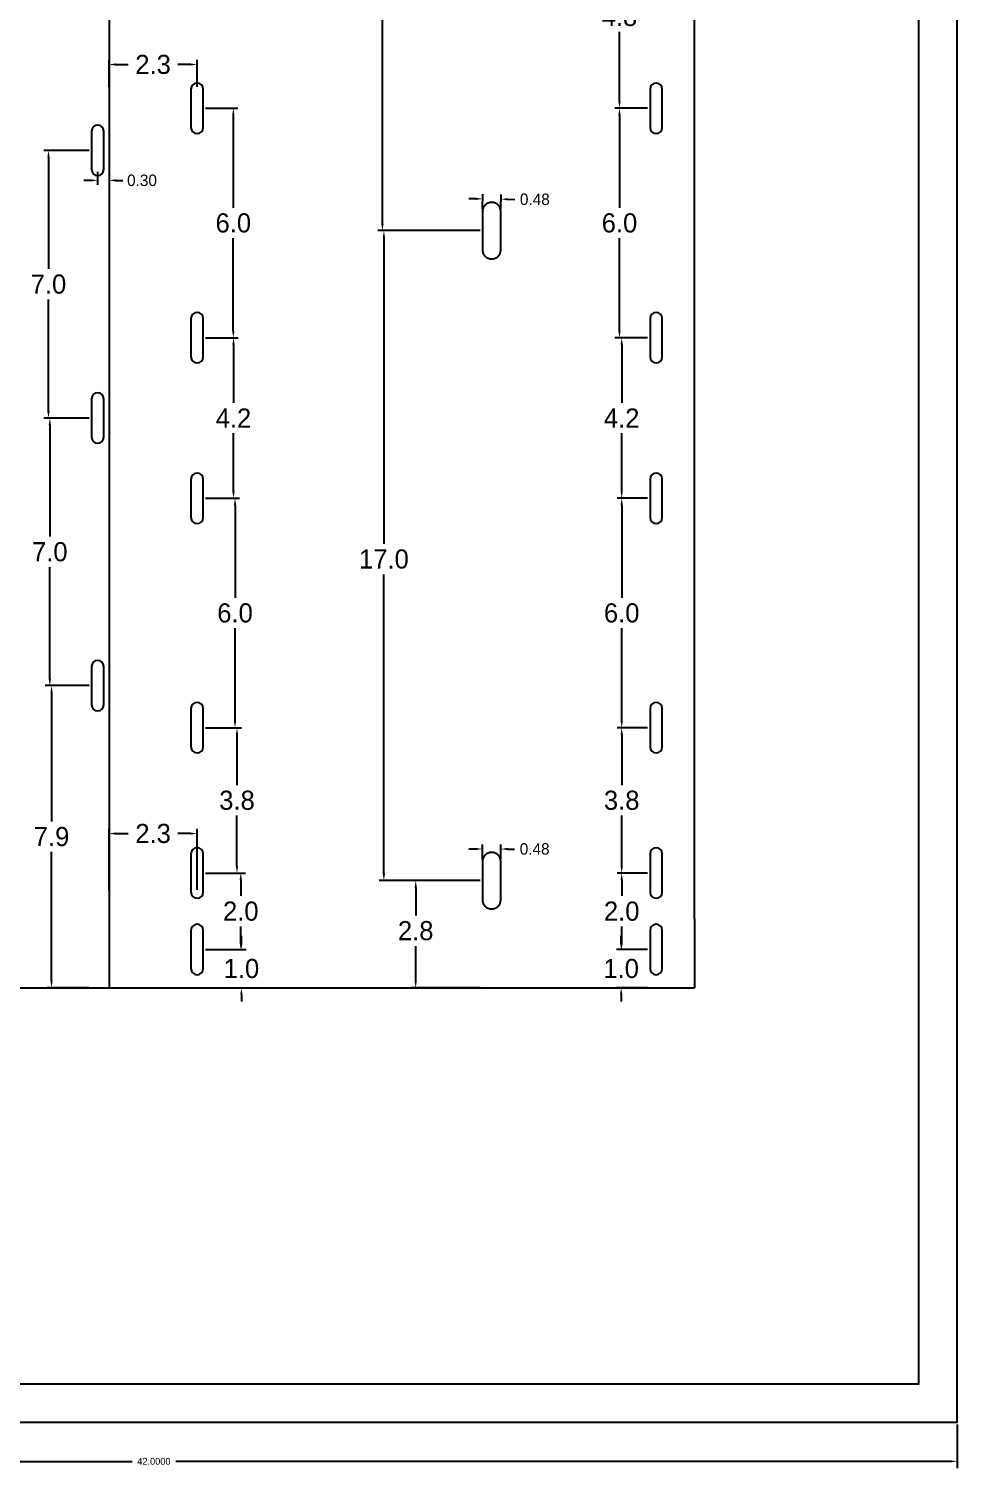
# Model space of a CAD drawing. Header units: millimetres. Extents: x -73 to 120, y 17 to 125.
# Drawn here: x 42.48 to 66.75, y 32.68 to 70.32 of the extents above; entities that cross this region are included whole.
import ezdxf
from ezdxf.lldxf.tags import DXFTag

# ---------------------------------------------------------------- set-up
doc = ezdxf.new("R2010")
doc.units = ezdxf.units.MM
doc.header["$MEASUREMENT"] = 0
tags = doc.linetypes.add('New Line1', pattern=[1.3, 1, -0.3]).pattern_tags.tags
tags[6:7] = [DXFTag(74, 4), DXFTag(75, 0), DXFTag(340, '0'), DXFTag(46, 1.0), DXFTag(50, 0.0), DXFTag(44, 0.0), DXFTag(45, 0.0)]
tags[4:5] = [DXFTag(74, 4), DXFTag(75, 0), DXFTag(340, '0'), DXFTag(46, 1.0), DXFTag(50, 0.0), DXFTag(44, 0.0), DXFTag(45, 0.0)]
doc.dimstyles.get("Standard").update_dxf_attribs({"dimtxt": 0.18, "dimasz": 0.18, "dimexe": 0.18, "dimexo": 0.0625, "dimgap": 0.09, "dimtad": 0, "dimtih": 1, "dimtoh": 1, "dimdec": 4, "dimzin": 0, "dimdsep": 46, "dimtxsty": 'Standard', "dimcen": 0.09, "dimadec": 0, "dimazin": 0, "dimtfac": 1, "dimtdec": 4, "dimtofl": 0, "dimtmove": 0, "dimatfit": 3, "dimfxl": 1, "dimtolj": 1, "dimtzin": 0, "dimarcsym": 0})

# ---------------------------------------------------------------- blocks, each defined once
blk = doc.blocks.new('*D37')
at = {"color": 0, "lineweight": -2, "transparency": 16777216}
for p, q in [((24.752, 33.824), (24.752, 32.678)), ((66.752, 33.824), (66.752, 32.678)), ((24.932, 32.858), (45.182, 32.858)), ((66.572, 32.858), (46.322, 32.858))]:
    blk.add_line(p, q, dxfattribs=at)
at = {"color": 0, "transparency": 16777216}
for points in [[(24.932, 32.888), (24.932, 32.828), (24.752, 32.858)], [(66.572, 32.888), (66.572, 32.828), (66.752, 32.858)]]:
    blk.add_solid(points, dxfattribs=at)
at = {"layer": 'Defpoints', "color": 0, "transparency": 16777216}
for p in [(24.752, 33.886), (66.752, 33.886), (66.752, 32.858)]:
    blk.add_point(p, dxfattribs=at)
at = {"color": 0, "transparency": 16777216, "insert": (45.752, 32.858), "char_height": 0.18, "attachment_point": 5}
blk.add_mtext('\\A1;42.0000', dxfattribs=at)
blk = doc.blocks.new('*D118')
at = {"color": 0, "linetype": 'New Line1', "lineweight": -2, "transparency": 16777216}
for p, q in [((58.659, 73.045), (57.803, 73.045)), ((57.923, 72.865), (57.923, 71.045)), ((57.923, 68.425), (57.923, 70.245)), ((58.659, 68.245), (57.803, 68.245))]:
    blk.add_line(p, q, dxfattribs=at)
at = {"color": 0, "linetype": 'New Line1', "transparency": 16777216}
for points in [[(57.893, 72.865), (57.953, 72.865), (57.923, 73.045)], [(57.893, 68.425), (57.953, 68.425), (57.923, 68.245)]]:
    blk.add_solid(points, dxfattribs=at)
at = {"layer": 'Defpoints', "color": 0, "linetype": 'New Line1', "transparency": 16777216}
for p in [(57.923, 73.045), (58.721, 73.045), (58.721, 68.245)]:
    blk.add_point(p, dxfattribs=at)
at = {"color": 0, "linetype": 'New Line1', "transparency": 16777216, "insert": (57.923, 70.645), "char_height": 0.5, "attachment_point": 5}
blk.add_mtext('\\A1;4.8', dxfattribs=at)
blk = doc.blocks.new('*D119')
at = {"color": 0, "linetype": 'New Line1', "lineweight": -2, "transparency": 16777216}
for p, q in [((58.659, 68.245), (57.803, 68.245)), ((57.923, 68.065), (57.923, 65.645)), ((57.923, 62.425), (57.923, 64.845)), ((58.659, 62.245), (57.803, 62.245))]:
    blk.add_line(p, q, dxfattribs=at)
at = {"color": 0, "linetype": 'New Line1', "transparency": 16777216}
for points in [[(57.893, 68.065), (57.953, 68.065), (57.923, 68.245)], [(57.893, 62.425), (57.953, 62.425), (57.923, 62.245)]]:
    blk.add_solid(points, dxfattribs=at)
at = {"layer": 'Defpoints', "color": 0, "linetype": 'New Line1', "transparency": 16777216}
for p in [(57.923, 68.245), (58.721, 68.245), (58.721, 62.245)]:
    blk.add_point(p, dxfattribs=at)
at = {"color": 0, "linetype": 'New Line1', "transparency": 16777216, "insert": (57.923, 65.245), "char_height": 0.5, "attachment_point": 5}
blk.add_mtext('\\A1;6.0', dxfattribs=at)
blk = doc.blocks.new('*D120')
at = {"color": 0, "linetype": 'New Line1', "lineweight": -2, "transparency": 16777216}
for p, q in [((58.659, 62.245), (57.861, 62.245)), ((57.981, 62.065), (57.981, 60.545)), ((57.981, 58.225), (57.981, 59.745)), ((58.659, 58.045), (57.861, 58.045))]:
    blk.add_line(p, q, dxfattribs=at)
at = {"color": 0, "linetype": 'New Line1', "transparency": 16777216}
for points in [[(57.951, 62.065), (58.011, 62.065), (57.981, 62.245)], [(57.951, 58.225), (58.011, 58.225), (57.981, 58.045)]]:
    blk.add_solid(points, dxfattribs=at)
at = {"layer": 'Defpoints', "color": 0, "linetype": 'New Line1', "transparency": 16777216}
for p in [(57.981, 62.245), (58.721, 62.245), (58.721, 58.045)]:
    blk.add_point(p, dxfattribs=at)
at = {"color": 0, "linetype": 'New Line1', "transparency": 16777216, "insert": (57.981, 60.145), "char_height": 0.5, "attachment_point": 5}
blk.add_mtext('\\A1;4.2', dxfattribs=at)
blk = doc.blocks.new('*D121')
at = {"color": 0, "linetype": 'New Line1', "lineweight": -2, "transparency": 16777216}
for p, q in [((58.659, 58.045), (57.861, 58.045)), ((57.981, 57.865), (57.981, 55.445)), ((57.981, 52.225), (57.981, 54.645)), ((58.659, 52.045), (57.861, 52.045))]:
    blk.add_line(p, q, dxfattribs=at)
at = {"color": 0, "linetype": 'New Line1', "transparency": 16777216}
for points in [[(57.951, 57.865), (58.011, 57.865), (57.981, 58.045)], [(57.951, 52.225), (58.011, 52.225), (57.981, 52.045)]]:
    blk.add_solid(points, dxfattribs=at)
at = {"layer": 'Defpoints', "color": 0, "linetype": 'New Line1', "transparency": 16777216}
for p in [(57.981, 58.045), (58.721, 58.045), (58.721, 52.045)]:
    blk.add_point(p, dxfattribs=at)
at = {"color": 0, "linetype": 'New Line1', "transparency": 16777216, "insert": (57.981, 55.045), "char_height": 0.5, "attachment_point": 5}
blk.add_mtext('\\A1;6.0', dxfattribs=at)
blk = doc.blocks.new('*D122')
at = {"color": 0, "linetype": 'New Line1', "lineweight": -2, "transparency": 16777216}
for p, q in [((58.659, 52.045), (57.861, 52.045)), ((57.981, 51.865), (57.981, 50.545)), ((57.981, 48.425), (57.981, 49.745)), ((58.659, 48.245), (57.861, 48.245))]:
    blk.add_line(p, q, dxfattribs=at)
at = {"color": 0, "linetype": 'New Line1', "transparency": 16777216}
for points in [[(57.951, 51.865), (58.011, 51.865), (57.981, 52.045)], [(57.951, 48.425), (58.011, 48.425), (57.981, 48.245)]]:
    blk.add_solid(points, dxfattribs=at)
at = {"layer": 'Defpoints', "color": 0, "linetype": 'New Line1', "transparency": 16777216}
for p in [(57.981, 52.045), (58.721, 52.045), (58.721, 48.245)]:
    blk.add_point(p, dxfattribs=at)
at = {"color": 0, "linetype": 'New Line1', "transparency": 16777216, "insert": (57.981, 50.145), "char_height": 0.5, "attachment_point": 5}
blk.add_mtext('\\A1;3.8', dxfattribs=at)
blk = doc.blocks.new('*D123')
at = {"color": 0, "linetype": 'New Line1', "lineweight": -2, "transparency": 16777216}
for p, q in [((58.659, 48.245), (57.861, 48.245)), ((57.981, 48.065), (57.981, 47.645)), ((57.981, 46.425), (57.981, 46.845)), ((58.659, 46.245), (57.861, 46.245))]:
    blk.add_line(p, q, dxfattribs=at)
at = {"color": 0, "linetype": 'New Line1', "transparency": 16777216}
for points in [[(57.951, 48.065), (58.011, 48.065), (57.981, 48.245)], [(57.951, 46.425), (58.011, 46.425), (57.981, 46.245)]]:
    blk.add_solid(points, dxfattribs=at)
at = {"layer": 'Defpoints', "color": 0, "linetype": 'New Line1', "transparency": 16777216}
for p in [(57.981, 48.245), (58.721, 48.245), (58.721, 46.245)]:
    blk.add_point(p, dxfattribs=at)
at = {"color": 0, "linetype": 'New Line1', "transparency": 16777216, "insert": (57.981, 47.245), "char_height": 0.5, "attachment_point": 5}
blk.add_mtext('\\A1;2.0', dxfattribs=at)
blk = doc.blocks.new('*D124')
at = {"color": 0, "linetype": 'New Line1', "lineweight": -2, "transparency": 16777216}
for p, q in [((57.967, 46.425), (57.967, 46.605)), ((58.659, 46.245), (57.847, 46.245)), ((58.659, 45.245), (57.847, 45.245)), ((57.967, 45.065), (57.967, 44.885))]:
    blk.add_line(p, q, dxfattribs=at)
at = {"color": 0, "linetype": 'New Line1', "transparency": 16777216}
for points in [[(57.937, 46.425), (57.997, 46.425), (57.967, 46.245)], [(57.937, 45.065), (57.997, 45.065), (57.967, 45.245)]]:
    blk.add_solid(points, dxfattribs=at)
at = {"layer": 'Defpoints', "color": 0, "linetype": 'New Line1', "transparency": 16777216}
for p in [(58.721, 46.245), (57.967, 45.245), (58.721, 45.245)]:
    blk.add_point(p, dxfattribs=at)
at = {"color": 0, "linetype": 'New Line1', "transparency": 16777216, "insert": (57.967, 45.745), "char_height": 0.5, "attachment_point": 5}
blk.add_mtext('\\A1;1.0', dxfattribs=at)
blk = doc.blocks.new('*D126')
at = {"color": 0, "linetype": 'New Line1', "lineweight": -2, "transparency": 16777216}
for p, q in [((47.104, 48.245), (48.143, 48.245)), ((48.023, 48.065), (48.023, 47.645)), ((48.023, 46.425), (48.023, 46.845)), ((47.104, 46.245), (48.143, 46.245))]:
    blk.add_line(p, q, dxfattribs=at)
at = {"color": 0, "linetype": 'New Line1', "transparency": 16777216}
for points in [[(47.993, 48.065), (48.053, 48.065), (48.023, 48.245)], [(47.993, 46.425), (48.053, 46.425), (48.023, 46.245)]]:
    blk.add_solid(points, dxfattribs=at)
at = {"layer": 'Defpoints', "color": 0, "linetype": 'New Line1', "transparency": 16777216}
for p in [(47.041, 48.245), (48.023, 48.245), (47.041, 46.245)]:
    blk.add_point(p, dxfattribs=at)
at = {"color": 0, "linetype": 'New Line1', "transparency": 16777216, "insert": (48.023, 47.245), "char_height": 0.5, "attachment_point": 5}
blk.add_mtext('\\A1;2.0', dxfattribs=at)
blk = doc.blocks.new('*D127')
at = {"color": 0, "linetype": 'New Line1', "lineweight": -2, "transparency": 16777216}
for p, q in [((47.104, 52.045), (48.044, 52.045)), ((47.924, 51.865), (47.924, 50.545)), ((47.924, 48.425), (47.924, 49.745)), ((47.695, 48.245), (48.044, 48.245))]:
    blk.add_line(p, q, dxfattribs=at)
at = {"color": 0, "linetype": 'New Line1', "transparency": 16777216}
for points in [[(47.894, 51.865), (47.954, 51.865), (47.924, 52.045)], [(47.894, 48.425), (47.954, 48.425), (47.924, 48.245)]]:
    blk.add_solid(points, dxfattribs=at)
at = {"layer": 'Defpoints', "color": 0, "linetype": 'New Line1', "transparency": 16777216}
for p in [(47.041, 52.045), (47.924, 52.045), (47.633, 48.245)]:
    blk.add_point(p, dxfattribs=at)
at = {"color": 0, "linetype": 'New Line1', "transparency": 16777216, "insert": (47.924, 50.145), "char_height": 0.5, "attachment_point": 5}
blk.add_mtext('\\A1;3.8', dxfattribs=at)
blk = doc.blocks.new('*D128')
at = {"color": 0, "linetype": 'New Line1', "lineweight": -2, "transparency": 16777216}
for p, q in [((47.104, 58.045), (47.993, 58.045)), ((47.873, 57.865), (47.873, 55.445)), ((47.873, 52.225), (47.873, 54.645)), ((47.104, 52.045), (47.993, 52.045))]:
    blk.add_line(p, q, dxfattribs=at)
at = {"color": 0, "linetype": 'New Line1', "transparency": 16777216}
for points in [[(47.843, 57.865), (47.903, 57.865), (47.873, 58.045)], [(47.843, 52.225), (47.903, 52.225), (47.873, 52.045)]]:
    blk.add_solid(points, dxfattribs=at)
at = {"layer": 'Defpoints', "color": 0, "linetype": 'New Line1', "transparency": 16777216}
for p in [(47.041, 58.045), (47.873, 58.045), (47.041, 52.045)]:
    blk.add_point(p, dxfattribs=at)
at = {"color": 0, "linetype": 'New Line1', "transparency": 16777216, "insert": (47.873, 55.045), "char_height": 0.5, "attachment_point": 5}
blk.add_mtext('\\A1;6.0', dxfattribs=at)
blk = doc.blocks.new('*D129')
at = {"color": 0, "linetype": 'New Line1', "lineweight": -2, "transparency": 16777216}
for p, q in [((47.104, 62.245), (47.953, 62.245)), ((47.833, 62.065), (47.833, 60.545)), ((47.833, 58.225), (47.833, 59.745)), ((47.104, 58.045), (47.953, 58.045))]:
    blk.add_line(p, q, dxfattribs=at)
at = {"color": 0, "linetype": 'New Line1', "transparency": 16777216}
for points in [[(47.803, 62.065), (47.863, 62.065), (47.833, 62.245)], [(47.803, 58.225), (47.863, 58.225), (47.833, 58.045)]]:
    blk.add_solid(points, dxfattribs=at)
at = {"layer": 'Defpoints', "color": 0, "linetype": 'New Line1', "transparency": 16777216}
for p in [(47.041, 62.245), (47.833, 62.245), (47.041, 58.045)]:
    blk.add_point(p, dxfattribs=at)
at = {"color": 0, "linetype": 'New Line1', "transparency": 16777216, "insert": (47.833, 60.145), "char_height": 0.5, "attachment_point": 5}
blk.add_mtext('\\A1;4.2', dxfattribs=at)
blk = doc.blocks.new('*D130')
at = {"color": 0, "linetype": 'New Line1', "lineweight": -2, "transparency": 16777216}
for p, q in [((47.104, 68.245), (47.948, 68.245)), ((47.828, 68.065), (47.828, 65.645)), ((47.828, 62.425), (47.828, 64.845)), ((47.104, 62.245), (47.948, 62.245))]:
    blk.add_line(p, q, dxfattribs=at)
at = {"color": 0, "linetype": 'New Line1', "transparency": 16777216}
for points in [[(47.798, 68.065), (47.858, 68.065), (47.828, 68.245)], [(47.798, 62.425), (47.858, 62.425), (47.828, 62.245)]]:
    blk.add_solid(points, dxfattribs=at)
at = {"layer": 'Defpoints', "color": 0, "linetype": 'New Line1', "transparency": 16777216}
for p in [(47.041, 68.245), (47.828, 68.245), (47.041, 62.245)]:
    blk.add_point(p, dxfattribs=at)
at = {"color": 0, "linetype": 'New Line1', "transparency": 16777216, "insert": (47.828, 65.245), "char_height": 0.5, "attachment_point": 5}
blk.add_mtext('\\A1;6.0', dxfattribs=at)
blk = doc.blocks.new('*D131')
at = {"color": 0, "linetype": 'New Line1', "lineweight": -2, "transparency": 16777216}
for p, q in [((54.279, 48.045), (52.476, 48.045)), ((52.596, 47.865), (52.596, 47.135)), ((52.596, 45.425), (52.596, 46.335)), ((54.279, 45.245), (52.476, 45.245))]:
    blk.add_line(p, q, dxfattribs=at)
at = {"color": 0, "linetype": 'New Line1', "transparency": 16777216}
for points in [[(52.566, 47.865), (52.626, 47.865), (52.596, 48.045)], [(52.566, 45.425), (52.626, 45.425), (52.596, 45.245)]]:
    blk.add_solid(points, dxfattribs=at)
at = {"layer": 'Defpoints', "color": 0, "linetype": 'New Line1', "transparency": 16777216}
for p in [(54.341, 48.045), (52.596, 45.245), (54.341, 45.245)]:
    blk.add_point(p, dxfattribs=at)
at = {"color": 0, "linetype": 'New Line1', "transparency": 16777216, "insert": (52.596, 46.735), "char_height": 0.5, "attachment_point": 5}
blk.add_mtext('\\A1;2.8', dxfattribs=at)
blk = doc.blocks.new('*D132')
at = {"color": 0, "linetype": 'New Line1', "lineweight": -2, "transparency": 16777216}
for p, q in [((54.279, 65.045), (51.645, 65.045)), ((51.765, 64.865), (51.765, 56.855)), ((51.765, 48.225), (51.765, 56.055)), ((54.279, 48.045), (51.645, 48.045))]:
    blk.add_line(p, q, dxfattribs=at)
at = {"color": 0, "linetype": 'New Line1', "transparency": 16777216}
for points in [[(51.735, 64.865), (51.795, 64.865), (51.765, 65.045)], [(51.735, 48.225), (51.795, 48.225), (51.765, 48.045)]]:
    blk.add_solid(points, dxfattribs=at)
at = {"layer": 'Defpoints', "color": 0, "linetype": 'New Line1', "transparency": 16777216}
for p in [(51.765, 65.045), (54.341, 65.045), (54.341, 48.045)]:
    blk.add_point(p, dxfattribs=at)
at = {"color": 0, "linetype": 'New Line1', "transparency": 16777216, "insert": (51.765, 56.455), "char_height": 0.5, "attachment_point": 5}
blk.add_mtext('\\A1;17.0', dxfattribs=at)
blk = doc.blocks.new('*D133')
at = {"color": 0, "linetype": 'New Line1', "lineweight": -2, "transparency": 16777216}
for p, q in [((54.279, 82.045), (51.607, 82.045)), ((51.727, 81.865), (51.727, 73.945)), ((51.727, 65.225), (51.727, 73.145)), ((54.279, 65.045), (51.607, 65.045))]:
    blk.add_line(p, q, dxfattribs=at)
at = {"color": 0, "linetype": 'New Line1', "transparency": 16777216}
for points in [[(51.697, 81.865), (51.757, 81.865), (51.727, 82.045)], [(51.697, 65.225), (51.757, 65.225), (51.727, 65.045)]]:
    blk.add_solid(points, dxfattribs=at)
at = {"layer": 'Defpoints', "color": 0, "linetype": 'New Line1', "transparency": 16777216}
for p in [(51.727, 82.045), (54.341, 82.045), (54.341, 65.045)]:
    blk.add_point(p, dxfattribs=at)
at = {"color": 0, "linetype": 'New Line1', "transparency": 16777216, "insert": (51.727, 73.545), "char_height": 0.5, "attachment_point": 5}
blk.add_mtext('\\A1;17.0', dxfattribs=at)
blk = doc.blocks.new('*D134')
at = {"color": 0, "linetype": 'New Line1', "lineweight": -2, "transparency": 16777216}
for p, q in [((44.101, 66.36), (43.921, 66.36)), ((44.281, 66.582), (44.281, 66.24)), ((44.581, 66.582), (44.581, 66.24)), ((44.761, 66.36), (44.941, 66.36))]:
    blk.add_line(p, q, dxfattribs=at)
at = {"color": 0, "linetype": 'New Line1', "transparency": 16777216}
for points in [[(44.101, 66.39), (44.101, 66.33), (44.281, 66.36)], [(44.761, 66.39), (44.761, 66.33), (44.581, 66.36)]]:
    blk.add_solid(points, dxfattribs=at)
at = {"layer": 'Defpoints', "color": 0, "linetype": 'New Line1', "transparency": 16777216}
for p in [(44.281, 66.645), (44.581, 66.645), (44.581, 66.36)]:
    blk.add_point(p, dxfattribs=at)
at = {"color": 0, "linetype": 'New Line1', "transparency": 16777216, "insert": (45.441, 66.36), "char_height": 0.3, "attachment_point": 5}
blk.add_mtext('\\A1;0.30', dxfattribs=at)
blk = doc.blocks.new('*D138')
at = {"color": 0, "linetype": 'New Line1', "lineweight": -2, "transparency": 16777216}
for p, q in [((48.04, 46.425), (48.04, 46.605)), ((47.104, 46.245), (48.16, 46.245)), ((47.104, 45.245), (48.16, 45.245)), ((48.04, 45.065), (48.04, 44.885))]:
    blk.add_line(p, q, dxfattribs=at)
at = {"color": 0, "linetype": 'New Line1', "transparency": 16777216}
for points in [[(48.01, 46.425), (48.07, 46.425), (48.04, 46.245)], [(48.01, 45.065), (48.07, 45.065), (48.04, 45.245)]]:
    blk.add_solid(points, dxfattribs=at)
at = {"layer": 'Defpoints', "color": 0, "linetype": 'New Line1', "transparency": 16777216}
for p in [(47.041, 46.245), (47.041, 45.245), (48.04, 45.245)]:
    blk.add_point(p, dxfattribs=at)
at = {"color": 0, "linetype": 'New Line1', "transparency": 16777216, "insert": (48.04, 45.745), "char_height": 0.5, "attachment_point": 5}
blk.add_mtext('\\A1;1.0', dxfattribs=at)
blk = doc.blocks.new('*D140')
at = {"color": 0, "linetype": 'New Line1', "lineweight": -2, "transparency": 16777216}
for p, q in [((44.581, 47.807), (44.581, 49.397)), ((46.881, 47.807), (46.881, 49.397)), ((44.761, 49.277), (45.081, 49.277)), ((46.701, 49.277), (46.381, 49.277))]:
    blk.add_line(p, q, dxfattribs=at)
at = {"color": 0, "linetype": 'New Line1', "transparency": 16777216}
for points in [[(44.761, 49.307), (44.761, 49.247), (44.581, 49.277)], [(46.701, 49.307), (46.701, 49.247), (46.881, 49.277)]]:
    blk.add_solid(points, dxfattribs=at)
at = {"layer": 'Defpoints', "color": 0, "linetype": 'New Line1', "transparency": 16777216}
for p in [(44.581, 49.277), (44.581, 47.745), (46.881, 47.745)]:
    blk.add_point(p, dxfattribs=at)
at = {"color": 0, "linetype": 'New Line1', "transparency": 16777216, "insert": (45.731, 49.277), "char_height": 0.5, "attachment_point": 5}
blk.add_mtext('\\A1;2.3', dxfattribs=at)
blk = doc.blocks.new('*D141')
at = {"color": 0, "linetype": 'New Line1', "lineweight": -2, "transparency": 16777216}
for p, q in [((44.581, 68.807), (44.581, 69.511)), ((44.761, 69.391), (45.081, 69.391)), ((46.701, 69.391), (46.381, 69.391)), ((46.881, 68.807), (46.881, 69.511))]:
    blk.add_line(p, q, dxfattribs=at)
at = {"color": 0, "linetype": 'New Line1', "transparency": 16777216}
for points in [[(44.761, 69.421), (44.761, 69.361), (44.581, 69.391)], [(46.701, 69.421), (46.701, 69.361), (46.881, 69.391)]]:
    blk.add_solid(points, dxfattribs=at)
at = {"layer": 'Defpoints', "color": 0, "linetype": 'New Line1', "transparency": 16777216}
for p in [(44.581, 69.391), (44.581, 68.745), (46.881, 68.745)]:
    blk.add_point(p, dxfattribs=at)
at = {"color": 0, "linetype": 'New Line1', "transparency": 16777216, "insert": (45.731, 69.391), "char_height": 0.5, "attachment_point": 5}
blk.add_mtext('\\A1;2.3', dxfattribs=at)
blk = doc.blocks.new('*D142')
at = {"color": 0, "linetype": 'New Line1', "lineweight": -2, "transparency": 16777216}
for p, q in [((44.059, 53.145), (42.957, 53.145)), ((43.077, 52.965), (43.077, 49.595)), ((43.077, 45.425), (43.077, 48.795)), ((44.059, 45.245), (42.957, 45.245))]:
    blk.add_line(p, q, dxfattribs=at)
at = {"color": 0, "linetype": 'New Line1', "transparency": 16777216}
for points in [[(43.047, 52.965), (43.107, 52.965), (43.077, 53.145)], [(43.047, 45.425), (43.107, 45.425), (43.077, 45.245)]]:
    blk.add_solid(points, dxfattribs=at)
at = {"layer": 'Defpoints', "color": 0, "linetype": 'New Line1', "transparency": 16777216}
for p in [(44.121, 53.145), (43.077, 45.245), (44.121, 45.245)]:
    blk.add_point(p, dxfattribs=at)
at = {"color": 0, "linetype": 'New Line1', "transparency": 16777216, "insert": (43.077, 49.195), "char_height": 0.5, "attachment_point": 5}
blk.add_mtext('\\A1;7.9', dxfattribs=at)
blk = doc.blocks.new('*D143')
at = {"color": 0, "linetype": 'New Line1', "lineweight": -2, "transparency": 16777216}
for p, q in [((44.059, 60.145), (42.911, 60.145)), ((43.031, 59.965), (43.031, 57.045)), ((43.031, 53.325), (43.031, 56.245)), ((44.059, 53.145), (42.911, 53.145))]:
    blk.add_line(p, q, dxfattribs=at)
at = {"color": 0, "linetype": 'New Line1', "transparency": 16777216}
for points in [[(43.001, 59.965), (43.061, 59.965), (43.031, 60.145)], [(43.001, 53.325), (43.061, 53.325), (43.031, 53.145)]]:
    blk.add_solid(points, dxfattribs=at)
at = {"layer": 'Defpoints', "color": 0, "linetype": 'New Line1', "transparency": 16777216}
for p in [(43.031, 60.145), (44.121, 60.145), (44.121, 53.145)]:
    blk.add_point(p, dxfattribs=at)
at = {"color": 0, "linetype": 'New Line1', "transparency": 16777216, "insert": (43.031, 56.645), "char_height": 0.5, "attachment_point": 5}
blk.add_mtext('\\A1;7.0', dxfattribs=at)
blk = doc.blocks.new('*D144')
at = {"color": 0, "linetype": 'New Line1', "lineweight": -2, "transparency": 16777216}
for p, q in [((44.059, 67.145), (42.876, 67.145)), ((42.996, 66.965), (42.996, 64.045)), ((42.996, 60.325), (42.996, 63.245)), ((44.059, 60.145), (42.876, 60.145))]:
    blk.add_line(p, q, dxfattribs=at)
at = {"color": 0, "linetype": 'New Line1', "transparency": 16777216}
for points in [[(42.966, 66.965), (43.026, 66.965), (42.996, 67.145)], [(42.966, 60.325), (43.026, 60.325), (42.996, 60.145)]]:
    blk.add_solid(points, dxfattribs=at)
at = {"layer": 'Defpoints', "color": 0, "linetype": 'New Line1', "transparency": 16777216}
for p in [(42.996, 67.145), (44.121, 67.145), (44.121, 60.145)]:
    blk.add_point(p, dxfattribs=at)
at = {"color": 0, "linetype": 'New Line1', "transparency": 16777216, "insert": (42.996, 63.645), "char_height": 0.5, "attachment_point": 5}
blk.add_mtext('\\A1;7.0', dxfattribs=at)
blk = doc.blocks.new('*D152')
at = {"color": 0, "linetype": 'New Line1', "lineweight": -2, "transparency": 16777216}
for p, q in [((54.342, 65.614), (54.348, 65.996)), ((54.822, 65.607), (54.828, 65.989)), ((54.166, 65.878), (53.986, 65.881)), ((55.006, 65.866), (55.186, 65.864))]:
    blk.add_line(p, q, dxfattribs=at)
at = {"color": 0, "linetype": 'New Line1', "transparency": 16777216}
for points in [[(54.167, 65.908), (54.166, 65.848), (54.346, 65.876)], [(55.006, 65.896), (55.006, 65.836), (54.826, 65.869)]]:
    blk.add_solid(points, dxfattribs=at)
at = {"layer": 'Defpoints', "color": 0, "linetype": 'New Line1', "transparency": 16777216}
for p in [(54.342, 65.552), (54.821, 65.545), (54.826, 65.869)]:
    blk.add_point(p, dxfattribs=at)
at = {"color": 0, "linetype": 'New Line1', "transparency": 16777216, "insert": (55.711, 65.864), "char_height": 0.3, "attachment_point": 5}
blk.add_mtext('\\A1;0.48', dxfattribs=at)
blk = doc.blocks.new('*D154')
at = {"color": 0, "linetype": 'New Line1', "lineweight": -2, "transparency": 16777216}
for p, q in [((54.341, 48.607), (54.341, 48.993)), ((54.821, 48.607), (54.821, 48.993)), ((54.161, 48.873), (53.981, 48.873)), ((55.001, 48.873), (55.181, 48.873))]:
    blk.add_line(p, q, dxfattribs=at)
at = {"color": 0, "linetype": 'New Line1', "transparency": 16777216}
for points in [[(54.161, 48.903), (54.161, 48.843), (54.341, 48.873)], [(55.001, 48.903), (55.001, 48.843), (54.821, 48.873)]]:
    blk.add_solid(points, dxfattribs=at)
at = {"layer": 'Defpoints', "color": 0, "linetype": 'New Line1', "transparency": 16777216}
for p in [(54.821, 48.873), (54.341, 48.545), (54.821, 48.545)]:
    blk.add_point(p, dxfattribs=at)
at = {"color": 0, "linetype": 'New Line1', "transparency": 16777216, "insert": (55.706, 48.873), "char_height": 0.3, "attachment_point": 5}
blk.add_mtext('\\A1;0.48', dxfattribs=at)

msp = doc.modelspace()

# ---------------------------------------------------------------- linework, layer by layer
at = {"color": 40, "linetype": 'New Line1', "true_color": 0xf8d731}
msp.add_line((44.58145, 85.04475), (44.58145, 47.04475), dxfattribs=at)
at = {"color": 40, "true_color": 0xf8d731}
msp.add_line((44.58145, 60.24475), (44.58145, 60.04475), dxfattribs=at)
for p, q in [((44.58145, 47.04475), (44.58145, 45.24475)), ((59.88145, 47.04475), (59.88145, 45.24475)), ((29.28145, 45.24475), (59.88145, 45.24475))]:
    msp.add_line(p, q)
at = {"color": 18, "true_color": 0x000000}
for points in [[(24.75169, 33.88623), (66.75169, 33.88623), (66.75169, 93.28623), (24.75169, 93.28623)], [(25.75169, 34.88623), (65.75169, 34.88623), (65.75169, 92.28623), (25.75169, 92.28623)]]:
    msp.add_lwpolyline(points, close=True, dxfattribs=at)
for points in [[(59.88145, 47.04475), (59.88145, 85.04475), (29.28145, 85.04475), (29.28145, 47.04475)], [(46.72145, 68.74475), (46.72145, 67.74475)], [(47.04145, 67.74475), (47.04145, 68.74475)], [(58.72145, 68.74475), (58.72145, 67.74475)], [(59.04145, 67.74475), (59.04145, 68.74475)], [(44.12145, 67.64475), (44.12145, 66.64475)], [(44.44145, 66.64475), (44.44145, 67.64475)], [(54.34145, 65.54475), (54.34145, 64.54475)], [(54.82145, 64.54475), (54.82145, 65.54475)], [(46.72145, 62.74475), (46.72145, 61.74475)], [(47.04145, 61.74475), (47.04145, 62.74475)], [(58.72145, 62.74475), (58.72145, 61.74475)], [(59.04145, 61.74475), (59.04145, 62.74475)], [(44.12145, 60.64475), (44.12145, 59.64475)], [(44.44145, 59.64475), (44.44145, 60.64475)], [(46.72145, 58.54475), (46.72145, 57.54475)], [(47.04145, 57.54475), (47.04145, 58.54475)], [(58.72145, 58.54475), (58.72145, 57.54475)], [(59.04145, 57.54475), (59.04145, 58.54475)], [(44.12145, 53.64475), (44.12145, 52.64475)], [(44.44145, 52.64475), (44.44145, 53.64475)], [(46.72145, 52.54475), (46.72145, 51.54475)], [(47.04145, 51.54475), (47.04145, 52.54475)], [(58.72145, 52.54475), (58.72145, 51.54475)], [(59.04145, 51.54475), (59.04145, 52.54475)], [(46.72145, 48.74475), (46.72145, 47.74475)], [(47.04145, 47.74475), (47.04145, 48.74475)], [(58.72145, 48.74475), (58.72145, 47.74475)], [(59.04145, 47.74475), (59.04145, 48.74475)], [(54.34145, 48.54475), (54.34145, 47.54475)], [(54.82145, 47.54475), (54.82145, 48.54475)], [(46.72145, 46.74475), (46.72145, 45.74475)], [(47.04145, 45.74475), (47.04145, 46.74475)], [(58.72145, 46.74475), (58.72145, 45.74475)], [(59.04145, 45.74475), (59.04145, 46.74475)]]:
    msp.add_lwpolyline(points)
for centre, radius, start, end in [((46.88145, 68.74475), 0.16, 0, 180), ((58.88145, 68.74475), 0.16, 0, 180), ((44.28145, 67.64475), 0.16, 0, 180), ((46.88145, 67.74475), 0.16, 180, 0), ((58.88145, 67.74475), 0.16, 180, 0), ((44.28145, 66.64475), 0.16, 180, 0), ((54.58145, 65.54475), 0.24, 0, 180), ((54.58145, 64.54475), 0.24, 180, 0), ((46.88145, 62.74475), 0.16, 0, 180), ((58.88145, 62.74475), 0.16, 0, 180), ((46.88145, 61.74475), 0.16, 180, 0), ((58.88145, 61.74475), 0.16, 180, 0), ((44.28145, 60.64475), 0.16, 0, 180), ((44.28145, 59.64475), 0.16, 180, 0), ((46.88145, 58.54475), 0.16, 0, 180), ((58.88145, 58.54475), 0.16, 0, 180), ((46.88145, 57.54475), 0.16, 180, 0), ((58.88145, 57.54475), 0.16, 180, 0), ((44.28145, 53.64475), 0.16, 0, 180), ((44.28145, 52.64475), 0.16, 180, 0), ((46.88145, 52.54475), 0.16, 0, 180), ((58.88145, 52.54475), 0.16, 0, 180), ((46.88145, 51.54475), 0.16, 180, 0), ((58.88145, 51.54475), 0.16, 180, 0), ((46.88145, 48.74475), 0.16, 0, 180), ((54.58145, 48.54475), 0.24, 0, 180), ((58.88145, 48.74475), 0.16, 0, 180), ((46.88145, 47.74475), 0.16, 180, 0), ((54.58145, 47.54475), 0.24, 180, 0), ((58.88145, 47.74475), 0.16, 180, 0), ((46.88145, 46.74475), 0.16, 0, 180), ((58.88145, 46.74475), 0.16, 0, 180), ((46.88145, 45.74475), 0.16, 180, 0), ((58.88145, 45.74475), 0.16, 180, 0)]:
    msp.add_arc(centre, radius, start, end)

# ---------------------------------------------------------------- dimensions: what is measured, and where the dimension line sits
at = {"color": 32, "linetype": 'New Line1', "true_color": 0xcd6928}
for base, p1, p2, picture, middle, dimtype in [((51.72679, 82.04475), (54.34145, 65.04475), (54.34145, 82.04475), '*D133', (51.72679, 73.54475), 160), ((51.76511, 65.04475), (54.34145, 48.04475), (54.34145, 65.04475), '*D132', (51.76511, 56.45475), 161), ((48.02256, 48.24475), (47.04145, 46.24475), (47.04145, 48.24475), '*D126', (48.02256, 47.24475), 160), ((52.59567, 45.24475), (54.34145, 48.04475), (54.34145, 45.24475), '*D131', (52.59567, 46.73475), 160), ((48.0399, 45.24475), (47.04145, 46.24475), (47.04145, 45.24475), '*D138', (48.0399, 45.74475), 160)]:
    dim = msp.add_linear_dim(base=base, p1=p1, p2=p2, angle=90, dimstyle='Standard', override={"dimtxt": 0.5, "dimexe": 0.12, "dimgap": 0.15, "dimdec": 1}, dxfattribs=at)
    dim.commit()
    dim.dimension.update_dxf_attribs({"geometry": picture, "text_midpoint": middle, "dimtype": dimtype})
for base, p1, p2, picture, middle in [((57.92314, 73.04475), (58.72145, 68.24475), (58.72145, 73.04475), '*D118', (57.92314, 70.64475)), ((47.82753, 68.24475), (47.04145, 62.24475), (47.04145, 68.24475), '*D130', (47.82753, 65.24475)), ((57.92314, 68.24475), (58.72145, 62.24475), (58.72145, 68.24475), '*D119', (57.92314, 65.24475)), ((42.99568, 67.14475), (44.12145, 60.14475), (44.12145, 67.14475), '*D144', (42.99568, 63.64475)), ((47.8332, 62.24475), (47.04145, 58.04475), (47.04145, 62.24475), '*D129', (47.8332, 60.14475)), ((57.98106, 62.24475), (58.72145, 58.04475), (58.72145, 62.24475), '*D120', (57.98106, 60.14475)), ((43.03136, 60.14475), (44.12145, 53.14475), (44.12145, 60.14475), '*D143', (43.03136, 56.64475)), ((47.87311, 58.04475), (47.04145, 52.04475), (47.04145, 58.04475), '*D128', (47.87311, 55.04475)), ((57.98106, 58.04475), (58.72145, 52.04475), (58.72145, 58.04475), '*D121', (57.98106, 55.04475)), ((43.07673, 45.24475), (44.12145, 53.14475), (44.12145, 45.24475), '*D142', (43.07673, 49.19475)), ((47.924, 52.04475), (47.63256, 48.24475), (47.04145, 52.04475), '*D127', (47.924, 50.14475)), ((57.98106, 52.04475), (58.72145, 48.24475), (58.72145, 52.04475), '*D122', (57.98106, 50.14475)), ((57.98106, 48.24475), (58.72145, 46.24475), (58.72145, 48.24475), '*D123', (57.98106, 47.24475)), ((57.9671, 45.24475), (58.72145, 46.24475), (58.72145, 45.24475), '*D124', (57.9671, 45.74475))]:
    dim = msp.add_linear_dim(base=base, p1=p1, p2=p2, angle=90, dimstyle='Standard', override={"dimtxt": 0.5, "dimexe": 0.12, "dimgap": 0.15, "dimdec": 1}, dxfattribs=at)
    dim.commit()
    dim.dimension.update_dxf_attribs({"geometry": picture, "text_midpoint": middle})
for base, p1, p2, override, picture, middle in [((44.58145, 69.39071), (46.88145, 68.74475), (44.58145, 68.74475), {"dimtxt": 0.5, "dimexe": 0.12, "dimgap": 0.15, "dimdec": 1}, '*D141', (45.73145, 69.39071)), ((44.58145, 66.36044), (44.28145, 66.64475), (44.58145, 66.64475), {"dimtxt": 0.3, "dimexe": 0.12, "dimgap": 0.1, "dimdec": 2}, '*D134', (45.44145, 66.36044)), ((44.58145, 49.27708), (46.88145, 47.74475), (44.58145, 47.74475), {"dimtxt": 0.5, "dimexe": 0.12, "dimgap": 0.15, "dimdec": 1}, '*D140', (45.73145, 49.27708)), ((54.82145, 48.87251), (54.34145, 48.54475), (54.82145, 48.54475), {"dimtxt": 0.3, "dimexe": 0.12, "dimgap": 0.1, "dimdec": 2}, '*D154', (55.70645, 48.87251))]:
    dim = msp.add_linear_dim(base=base, p1=p1, p2=p2, dimstyle='Standard', override=override, dxfattribs=at)
    dim.commit()
    dim.dimension.update_dxf_attribs({"geometry": picture, "text_midpoint": middle})
dim = msp.add_aligned_dim(p1=(54.34155, 65.55152), p2=(54.82145, 65.54475), distance=0.32417, dimstyle='Standard', override={"dimtxt": 0.3, "dimexe": 0.12, "dimgap": 0.1, "dimdec": 2}, dxfattribs=at)
dim.commit()
dim.dimension.update_dxf_attribs({"geometry": '*D152', "text_midpoint": (55.71099, 65.8638)})
dim = msp.add_linear_dim(base=(66.75169, 32.85835), p1=(24.75169, 33.88623), p2=(66.75169, 33.88623), dimstyle='Standard')
dim.commit()
dim.dimension.update_dxf_attribs({"geometry": '*D37', "text_midpoint": (45.75169, 32.85835)})

doc.saveas('drawing.dxf')
